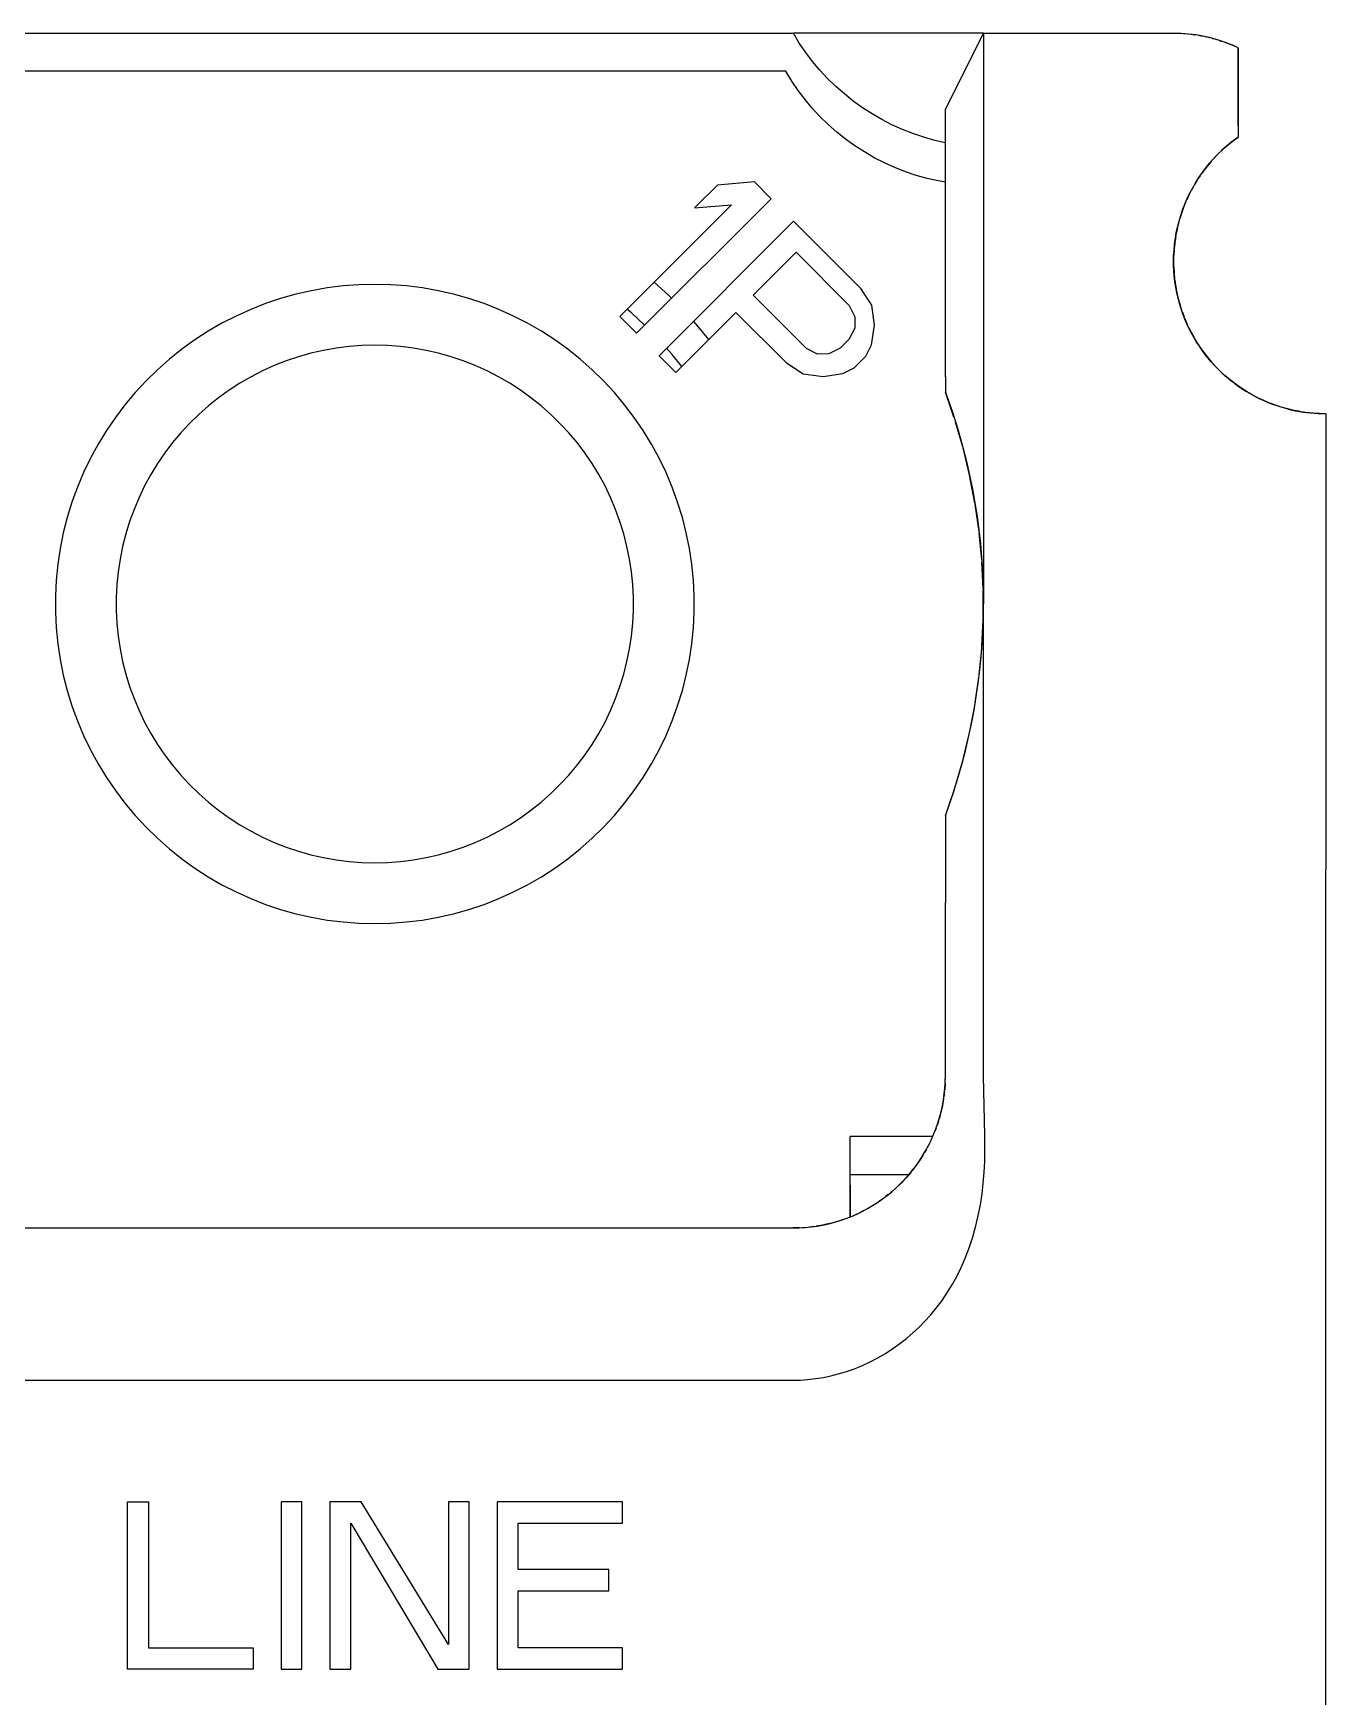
# Model space of a CAD drawing. Header units: millimetres. Extents: x 0 to 50, y 0 to 130.
# Drawn here: x 33.01 to 50, y 108.14 to 130 of the extents above; entities that cross this region are included whole.
import ezdxf

# ---------------------------------------------------------------- set-up
doc = ezdxf.new("R2010")
doc.units = ezdxf.units.MM

msp = doc.modelspace()

# ---------------------------------------------------------------- linework, layer by layer
at = {"color": 4, "linetype": 'CONTINUOUS', "true_color": 0x40d9ff}
for p, q in [((31.998, 130), (43.002, 130)), ((45.5, 130), (43.002, 130)), ((45.5, 130), (48, 130)), ((48.85, 129.805), (48.85, 128.782)), ((45, 125.483), (45, 128.995)), ((48.85, 128.782), (48.85, 128.636)), ((48.763, 128.571), (48.696, 128.516)), ((48.8, 128.6), (48.732, 128.546)), ((48.85, 128.636), (48.779, 128.584)), ((48.542, 128.369), (48.496, 128.318)), ((48.566, 128.394), (48.515, 128.34)), ((48.609, 128.437), (48.561, 128.388)), ((48.643, 128.469), (48.577, 128.405)), ((48.693, 128.514), (48.626, 128.453)), ((48.711, 128.529), (48.657, 128.482)), ((48.344, 128.121), (48.324, 128.091)), ((48.348, 128.127), (48.333, 128.104)), ((48.397, 128.194), (48.375, 128.165)), ((48.433, 128.242), (48.406, 128.207)), ((48.48, 128.3), (48.427, 128.234)), ((48.495, 128.316), (48.458, 128.273)), ((48.253, 127.973), (48.211, 127.894)), ((48.262, 127.988), (48.234, 127.938)), ((48.297, 128.048), (48.273, 128.007)), ((48.305, 128.061), (48.283, 128.025)), ((48.127, 127.699), (48.103, 127.631)), ((48.136, 127.723), (48.111, 127.657)), ((48.162, 127.788), (48.136, 127.725)), ((48.205, 127.882), (48.172, 127.811)), ((48.066, 127.507), (48.049, 127.437)), ((48.075, 127.541), (48.052, 127.453)), ((48.096, 127.612), (48.07, 127.525)), ((48.102, 127.63), (48.082, 127.566)), ((48.013, 127.228), (48.005, 127.14)), ((48.015, 127.242), (48.007, 127.169)), ((48.025, 127.317), (48.015, 127.243)), ((48.029, 127.335), (48.019, 127.274)), ((48.042, 127.408), (48.031, 127.347)), ((48.05, 127.444), (48.034, 127.365)), ((48, 127.019), (48.001, 126.937)), ((48.006, 127.153), (48.001, 127.064)), ((48.004, 127.113), (48.001, 127.048)), ((48.001, 127.039), (48.001, 126.964)), ((48.001, 126.952), (48.005, 126.869)), ((48.002, 126.925), (48.006, 126.851)), ((48.007, 126.841), (48.013, 126.773)), ((48.008, 126.825), (48.018, 126.736)), ((48.016, 126.749), (48.029, 126.66)), ((48.018, 126.732), (48.032, 126.647)), ((48.031, 126.65), (48.047, 126.571)), ((48.036, 126.622), (48.05, 126.556)), ((48.053, 126.545), (48.069, 126.48)), ((48.056, 126.531), (48.078, 126.447)), ((48.076, 126.456), (48.101, 126.374)), ((48.083, 126.432), (48.104, 126.363)), ((48.109, 126.349), (48.131, 126.289)), ((48.115, 126.333), (48.137, 126.275)), ((48.142, 126.261), (48.173, 126.187)), ((48.146, 126.251), (48.179, 126.172)), ((48.176, 126.179), (48.214, 126.1)), ((48.189, 126.153), (48.221, 126.088)), ((48.224, 126.081), (48.264, 126.007)), ((48.229, 126.07), (48.273, 125.992)), ((48.266, 126.003), (48.314, 125.925)), ((48.277, 125.984), (48.32, 125.915)), ((48.324, 125.91), (48.371, 125.84)), ((48.33, 125.899), (48.38, 125.827)), ((48.375, 125.834), (48.428, 125.764)), ((48.388, 125.816), (48.436, 125.754)), ((48.441, 125.748), (48.498, 125.679)), ((48.447, 125.74), (48.504, 125.673)), ((45, 125.483), (45, 125.284)), ((48.499, 125.678), (48.56, 125.612)), ((48.513, 125.663), (48.57, 125.602)), ((48.571, 125.601), (48.634, 125.539)), ((48.577, 125.595), (48.64, 125.534)), ((48.645, 125.53), (48.704, 125.477)), ((48.654, 125.521), (48.718, 125.465)), ((45.113, 124.956), (45, 125.284)), ((48.716, 125.467), (48.782, 125.414)), ((48.724, 125.46), (48.788, 125.409)), ((48.8, 125.4), (48.869, 125.351)), ((48.806, 125.396), (48.874, 125.347)), ((48.879, 125.344), (48.947, 125.3)), ((48.889, 125.338), (48.956, 125.294)), ((48.96, 125.292), (49.038, 125.247)), ((48.965, 125.289), (49.044, 125.244)), ((49.047, 125.242), (49.126, 125.201)), ((49.052, 125.239), (49.133, 125.198)), ((49.134, 125.197), (49.219, 125.159)), ((49.139, 125.195), (49.226, 125.156)), ((49.223, 125.157), (49.311, 125.122)), ((49.23, 125.154), (49.316, 125.121)), ((49.319, 125.12), (49.408, 125.09)), ((49.41, 125.089), (49.503, 125.063)), ((49.508, 125.062), (49.6, 125.04)), ((49.511, 125.061), (49.603, 125.04)), ((45.229, 124.565), (45.134, 124.889)), ((49.605, 125.039), (49.7, 125.023)), ((49.608, 125.039), (49.703, 125.022)), ((49.702, 125.022), (49.799, 125.01)), ((49.704, 125.022), (49.8, 125.01)), ((49.802, 125.01), (49.9, 125.003)), ((49.803, 125.01), (49.901, 125.002)), ((49.9, 125.002), (50, 125)), ((49.901, 125.002), (50, 125)), ((50, 125), (50, 119.01)), ((45.318, 124.197), (45.232, 124.551)), ((45.389, 123.826), (45.319, 124.192)), ((45.443, 123.453), (45.392, 123.808)), ((45.479, 123.08), (45.445, 123.43)), ((45.497, 122.701), (45.481, 123.05)), ((45.498, 122.316), (45.498, 122.679)), ((45.48, 121.946), (45.497, 122.298)), ((45.446, 121.573), (45.478, 121.911)), ((45.393, 121.201), (45.441, 121.534)), ((45.323, 120.83), (45.387, 121.16)), ((45.235, 120.461), (45.315, 120.79)), ((45.13, 120.097), (45.226, 120.424)), ((45, 119.716), (45.119, 120.061)), ((45, 119.716), (45, 118.577)), ((50, 107), (50, 119.01)), ((44.988, 116.089), (44.98, 116.023)), ((44.997, 116.199), (44.991, 116.117)), ((44.962, 115.91), (44.941, 115.819)), ((44.977, 115.998), (44.962, 115.911)), ((44.908, 115.701), (44.891, 115.651)), ((44.936, 115.799), (44.918, 115.733)), ((43.75, 115.06), (43.75, 115.5)), ((44.832, 115.5), (43.75, 115.5)), ((44.815, 115.462), (44.813, 115.456)), ((44.877, 115.611), (44.862, 115.572)), ((44.709, 115.262), (44.664, 115.191)), ((44.752, 115.336), (44.726, 115.29)), ((44.791, 115.41), (44.772, 115.374)), ((43.75, 114.862), (43.75, 115.06)), ((44.519, 115), (43.75, 115)), ((44.541, 115.026), (44.488, 114.964)), ((44.322, 114.8), (44.284, 114.767)), ((44.413, 114.885), (44.35, 114.824)), ((44.478, 114.953), (44.418, 114.889)), ((44.01, 114.574), (43.955, 114.543)), ((44.097, 114.628), (44.036, 114.589)), ((44.18, 114.685), (44.136, 114.654)), ((44.25, 114.739), (44.215, 114.712)), ((43.383, 114.337), (43.303, 114.323)), ((43.477, 114.358), (43.397, 114.34)), ((43.566, 114.382), (43.505, 114.365)), ((43.658, 114.412), (43.594, 114.391)), ((43.929, 114.529), (43.87, 114.499)), ((32, 114.3), (43, 114.3)), ((43.089, 114.302), (43, 114.3)), ((43, 114.3), (43, 114.3)), ((43.179, 114.308), (43.119, 114.304)), ((43.271, 114.319), (43.213, 114.312))]:
    msp.add_line(p, q, dxfattribs=at)
for points in [[(45, 128.561), (44.86, 128.593), (44.716, 128.633), (44.574, 128.681), (44.435, 128.736), (44.298, 128.797), (44.165, 128.865), (44.036, 128.94), (43.91, 129.021), (43.789, 129.109), (43.672, 129.202), (43.559, 129.301), (43.452, 129.405), (43.351, 129.515), (43.255, 129.63), (43.164, 129.749), (43.08, 129.872), (43.002, 130)], [(45, 128.995), (45, 129), (45.5, 130)], [(45.5, 130), (45.5, 129.994), (45.5, 129.976), (45.5, 129.947), (45.5, 129.905), (45.5, 129.852), (45.5, 129.788), (45.5, 129.712), (45.5, 129.625), (45.5, 129.527), (45.5, 129.418), (45.5, 129.299), (45.5, 129.169), (45.5, 129.03), (45.5, 128.881), (45.5, 128.723), (45.5, 128.556), (45.5, 128.381), (45.5, 128.197), (45.5, 128.006), (45.5, 127.808), (45.5, 127.603), (45.5, 127.392), (45.5, 127.175), (45.5, 126.954), (45.5, 126.727), (45.5, 126.497), (45.5, 126.262), (45.5, 126.025), (45.5, 125.786), (45.5, 125.544), (45.5, 125.302), (45.5, 124.368), (45.5, 123.434), (45.5, 122.5)], [(48, 130), (48.091, 129.998), (48.095, 129.998)], [(48.85, 129.805), (48.85, 129.81), (48.761, 129.85), (48.67, 129.885), (48.577, 129.915), (48.483, 129.941), (48.388, 129.962), (48.292, 129.979), (48.195, 129.99), (48.098, 129.998), (48, 130)], [(48.126, 129.996), (48.183, 129.992), (48.189, 129.991)], [(48.226, 129.987), (48.273, 129.981), (48.283, 129.98)], [(48.322, 129.973), (48.364, 129.967), (48.376, 129.964)], [(48.417, 129.956), (48.453, 129.948), (48.469, 129.944)], [(48.51, 129.933), (48.542, 129.925), (48.56, 129.92)], [(48.601, 129.907), (48.629, 129.898), (48.651, 129.891)], [(48.691, 129.876), (48.715, 129.868), (48.739, 129.858)], [(48.8, 129.832), (48.8, 129.833), (48.779, 129.842)], [(48.85, 128.782), (48.85, 128.919), (48.85, 129.047), (48.85, 129.166), (48.85, 129.276), (48.85, 129.376), (48.85, 129.466), (48.85, 129.546), (48.85, 129.616), (48.85, 129.675), (48.85, 129.724), (48.85, 129.761), (48.85, 129.789), (48.85, 129.805)], [(45, 128.043), (44.906, 128.059), (44.76, 128.093), (44.616, 128.133), (44.474, 128.181), (44.335, 128.236), (44.198, 128.297), (44.065, 128.365), (43.936, 128.44), (43.81, 128.521), (43.689, 128.609), (43.572, 128.702), (43.459, 128.801), (43.352, 128.905), (43.251, 129.015), (43.155, 129.13), (43.064, 129.249), (42.98, 129.372), (42.902, 129.5), (32.098, 129.5)], [(45, 125.483), (45, 125.681), (45, 125.877), (45, 126.071), (45, 126.262), (45, 126.45), (45, 126.635), (45, 126.815), (45, 126.991), (45, 127.162), (45, 127.327), (45, 127.487), (45, 127.64), (45, 127.787), (45, 127.927), (45, 128.06), (45, 128.185), (45, 128.302), (45, 128.41), (45, 128.51), (45, 128.602), (45, 128.684), (45, 128.758), (45, 128.821), (45, 128.876), (45, 128.92), (45, 128.955), (45, 128.98), (45, 128.995)], [(50, 125), (49.998, 125), (49.994, 125), (49.987, 125), (49.978, 125), (49.966, 125), (49.952, 125.001), (49.937, 125.001), (49.919, 125.002), (49.901, 125.002), (49.88, 125.004), (49.859, 125.005), (49.836, 125.007), (49.812, 125.009), (49.787, 125.011), (49.76, 125.014), (49.733, 125.018), (49.705, 125.022), (49.676, 125.026), (49.646, 125.032), (49.615, 125.037), (49.583, 125.044), (49.551, 125.051), (49.518, 125.059), (49.484, 125.068), (49.449, 125.077), (49.414, 125.088), (49.378, 125.099), (49.34, 125.112), (49.303, 125.126), (49.264, 125.14), (49.225, 125.156), (49.185, 125.173), (49.146, 125.192), (49.105, 125.211), (49.065, 125.232), (49.024, 125.254), (48.996, 125.27), (48.969, 125.286), (48.918, 125.318), (48.867, 125.352), (48.817, 125.387), (48.768, 125.424), (48.72, 125.463), (48.673, 125.504), (48.627, 125.546), (48.582, 125.589), (48.539, 125.634), (48.496, 125.681), (48.455, 125.73), (48.415, 125.78), (48.376, 125.832), (48.339, 125.886), (48.303, 125.941), (48.269, 125.998), (48.236, 126.057), (48.205, 126.118), (48.176, 126.181), (48.148, 126.245), (48.122, 126.311), (48.099, 126.379), (48.078, 126.448), (48.059, 126.518), (48.042, 126.59), (48.029, 126.663), (48.017, 126.737), (48.009, 126.813), (48.003, 126.889), (48.001, 126.944), (48, 127), (48.001, 127.075), (48.006, 127.151), (48.013, 127.227), (48.023, 127.303), (48.036, 127.379), (48.052, 127.454), (48.072, 127.53), (48.094, 127.605), (48.119, 127.68), (48.147, 127.754), (48.179, 127.827), (48.213, 127.899), (48.251, 127.969), (48.291, 128.039), (48.334, 128.106), (48.38, 128.172), (48.427, 128.235), (48.477, 128.297), (48.529, 128.355), (48.582, 128.411), (48.637, 128.463), (48.692, 128.513), (48.749, 128.56), (48.799, 128.6), (48.85, 128.636)], [(40.721, 126.279), (40.942, 126.058), (42.71, 127.826), (42.489, 128.047), (42.004, 128.004), (41.704, 127.704), (42.188, 127.746), (40.721, 126.279)], [(48.143, 127.743), (48.18, 127.83), (48.22, 127.911)], [(43.803, 125.604), (43.953, 125.755), (44.029, 125.904), (44.069, 126.165), (44.035, 126.426), (43.888, 126.647), (43.004, 127.531), (41.237, 125.763), (41.458, 125.542), (42.247, 126.332), (42.91, 125.669), (43.132, 125.523), (43.392, 125.488), (43.653, 125.528), (43.803, 125.604)], [(43.321, 125.785), (43.173, 125.858), (42.473, 126.558), (43.037, 127.122), (43.737, 126.422), (43.81, 126.274), (43.808, 126.125), (43.732, 125.976), (43.619, 125.863), (43.47, 125.787), (43.321, 125.785)], [(37.291, 118.305), (37.5, 118.3), (37.709, 118.305), (37.918, 118.321), (38.126, 118.347), (38.332, 118.383), (38.536, 118.43), (38.738, 118.487), (38.936, 118.553), (39.131, 118.63), (39.322, 118.716), (39.509, 118.811), (39.69, 118.916), (39.866, 119.03), (40.036, 119.152), (40.2, 119.283), (40.357, 119.421), (40.507, 119.567), (40.649, 119.721), (40.784, 119.881), (40.91, 120.048), (41.028, 120.221), (41.137, 120.4), (41.237, 120.584), (41.328, 120.773), (41.41, 120.966), (41.481, 121.162), (41.543, 121.362), (41.595, 121.565), (41.636, 121.771), (41.667, 121.978), (41.688, 122.186), (41.699, 122.395), (41.699, 122.605), (41.688, 122.814), (41.667, 123.022), (41.636, 123.229), (41.595, 123.435), (41.543, 123.638), (41.481, 123.838), (41.41, 124.034), (41.328, 124.227), (41.237, 124.416), (41.137, 124.6), (41.028, 124.779), (40.91, 124.952), (40.784, 125.119), (40.649, 125.279), (40.507, 125.433), (40.357, 125.579), (40.2, 125.717), (40.036, 125.848), (39.866, 125.97), (39.69, 126.084), (39.509, 126.189), (39.322, 126.284), (39.131, 126.37), (38.936, 126.447), (38.738, 126.513), (38.536, 126.57), (38.332, 126.617), (38.126, 126.653), (37.918, 126.679), (37.709, 126.695), (37.5, 126.7), (37.291, 126.695), (37.082, 126.679), (36.874, 126.653), (36.668, 126.617), (36.464, 126.57), (36.262, 126.513), (36.064, 126.447), (35.869, 126.37), (35.678, 126.284), (35.491, 126.189), (35.31, 126.084), (35.134, 125.97), (34.964, 125.848), (34.8, 125.717), (34.643, 125.579), (34.493, 125.433), (34.351, 125.279), (34.216, 125.119), (34.09, 124.952), (33.972, 124.779), (33.863, 124.6), (33.763, 124.416), (33.672, 124.227), (33.59, 124.034), (33.519, 123.838), (33.457, 123.638), (33.405, 123.435), (33.364, 123.229), (33.333, 123.022), (33.312, 122.814), (33.301, 122.605), (33.301, 122.395), (33.312, 122.186), (33.333, 121.978), (33.364, 121.771), (33.405, 121.565), (33.457, 121.362), (33.519, 121.162), (33.59, 120.966), (33.672, 120.773), (33.763, 120.584), (33.863, 120.4), (33.972, 120.221), (34.09, 120.048), (34.216, 119.881), (34.351, 119.721), (34.493, 119.567), (34.643, 119.421), (34.8, 119.283), (34.964, 119.152), (35.134, 119.03), (35.31, 118.916), (35.491, 118.811), (35.678, 118.716), (35.869, 118.63), (36.064, 118.553), (36.262, 118.487), (36.464, 118.43), (36.668, 118.383), (36.874, 118.347), (37.082, 118.321), (37.291, 118.305)], [(41.401, 126.517), (41.369, 126.549), (41.171, 126.729)], [(41.047, 126.164), (40.875, 126.324), (40.815, 126.374)], [(41.89, 125.975), (41.748, 126.149), (41.688, 126.215)], [(37.669, 125.896), (37.5, 125.9), (37.331, 125.896), (37.161, 125.883), (36.993, 125.862), (36.826, 125.833), (36.661, 125.795), (36.498, 125.749), (36.337, 125.695), (36.179, 125.633), (36.025, 125.563), (35.874, 125.486), (35.727, 125.401), (35.585, 125.309), (35.447, 125.21), (35.315, 125.105), (35.187, 124.992), (35.066, 124.874), (34.951, 124.75), (34.842, 124.62), (34.739, 124.485), (34.644, 124.345), (34.556, 124.2), (34.474, 124.051), (34.401, 123.898), (34.335, 123.742), (34.277, 123.583), (34.227, 123.421), (34.185, 123.257), (34.152, 123.09), (34.126, 122.923), (34.11, 122.754), (34.101, 122.585), (34.101, 122.415), (34.11, 122.246), (34.126, 122.077), (34.152, 121.91), (34.185, 121.743), (34.227, 121.579), (34.277, 121.417), (34.335, 121.258), (34.401, 121.102), (34.474, 120.949), (34.556, 120.8), (34.644, 120.655), (34.739, 120.515), (34.842, 120.38), (34.951, 120.25), (35.066, 120.126), (35.187, 120.008), (35.315, 119.895), (35.447, 119.79), (35.585, 119.691), (35.727, 119.599), (35.874, 119.514), (36.025, 119.437), (36.179, 119.367), (36.337, 119.305), (36.498, 119.251), (36.661, 119.205), (36.826, 119.167), (36.993, 119.138), (37.161, 119.117), (37.331, 119.104), (37.5, 119.1), (37.669, 119.104), (37.839, 119.117), (38.007, 119.138), (38.174, 119.167), (38.339, 119.205), (38.502, 119.251), (38.663, 119.305), (38.821, 119.367), (38.975, 119.437), (39.126, 119.514), (39.273, 119.599), (39.415, 119.691), (39.553, 119.79), (39.685, 119.895), (39.813, 120.008), (39.934, 120.126), (40.049, 120.25), (40.158, 120.38), (40.261, 120.515), (40.356, 120.655), (40.444, 120.8), (40.526, 120.949), (40.599, 121.102), (40.665, 121.258), (40.723, 121.417), (40.773, 121.579), (40.815, 121.743), (40.848, 121.91), (40.874, 122.077), (40.89, 122.246), (40.899, 122.415), (40.899, 122.585), (40.89, 122.754), (40.874, 122.923), (40.848, 123.09), (40.815, 123.257), (40.773, 123.421), (40.723, 123.583), (40.665, 123.742), (40.599, 123.898), (40.526, 124.051), (40.444, 124.2), (40.356, 124.345), (40.261, 124.485), (40.158, 124.62), (40.049, 124.75), (39.934, 124.874), (39.813, 124.992), (39.685, 125.105), (39.553, 125.21), (39.415, 125.309), (39.273, 125.401), (39.126, 125.486), (38.975, 125.563), (38.821, 125.633), (38.663, 125.695), (38.502, 125.749), (38.339, 125.795), (38.174, 125.833), (38.007, 125.862), (37.839, 125.883), (37.669, 125.896)], [(37.669, 125.896), (37.5, 125.9), (37.331, 125.896), (37.161, 125.883), (36.993, 125.862), (36.826, 125.833), (36.661, 125.795), (36.498, 125.749), (36.337, 125.695), (36.179, 125.633), (36.025, 125.563), (35.874, 125.486), (35.727, 125.401), (35.585, 125.309), (35.447, 125.21), (35.315, 125.105), (35.187, 124.992), (35.066, 124.874), (34.951, 124.75), (34.842, 124.62), (34.739, 124.485), (34.644, 124.345), (34.556, 124.2), (34.474, 124.051), (34.401, 123.898), (34.335, 123.742), (34.277, 123.583), (34.227, 123.421), (34.185, 123.257), (34.152, 123.09), (34.126, 122.923), (34.11, 122.754), (34.101, 122.585), (34.101, 122.415), (34.11, 122.246), (34.126, 122.077), (34.152, 121.91), (34.185, 121.743), (34.227, 121.579), (34.277, 121.417), (34.335, 121.258), (34.401, 121.102), (34.474, 120.949), (34.556, 120.8), (34.644, 120.655), (34.739, 120.515), (34.842, 120.38), (34.951, 120.25), (35.066, 120.126), (35.187, 120.008), (35.315, 119.895), (35.447, 119.79), (35.585, 119.691), (35.727, 119.599), (35.874, 119.514), (36.025, 119.437), (36.179, 119.367), (36.337, 119.305), (36.498, 119.251), (36.661, 119.205), (36.826, 119.167), (36.993, 119.138), (37.161, 119.117), (37.331, 119.104), (37.5, 119.1), (37.669, 119.104), (37.839, 119.117), (38.007, 119.138), (38.174, 119.167), (38.339, 119.205), (38.502, 119.251), (38.663, 119.305), (38.821, 119.367), (38.975, 119.437), (39.126, 119.514), (39.273, 119.599), (39.415, 119.691), (39.553, 119.79), (39.685, 119.895), (39.813, 120.008), (39.934, 120.126), (40.049, 120.25), (40.158, 120.38), (40.261, 120.515), (40.356, 120.655), (40.444, 120.8), (40.526, 120.949), (40.599, 121.102), (40.665, 121.258), (40.723, 121.417), (40.773, 121.579), (40.815, 121.743), (40.848, 121.91), (40.874, 122.077), (40.89, 122.246), (40.899, 122.415), (40.899, 122.585), (40.89, 122.754), (40.874, 122.923), (40.848, 123.09), (40.815, 123.257), (40.773, 123.421), (40.723, 123.583), (40.665, 123.742), (40.599, 123.898), (40.526, 124.051), (40.444, 124.2), (40.356, 124.345), (40.261, 124.485), (40.158, 124.62), (40.049, 124.75), (39.934, 124.874), (39.813, 124.992), (39.685, 125.105), (39.553, 125.21), (39.415, 125.309), (39.273, 125.401), (39.126, 125.486), (38.975, 125.563), (38.821, 125.633), (38.663, 125.695), (38.502, 125.749), (38.339, 125.795), (38.174, 125.833), (38.007, 125.862), (37.839, 125.883), (37.669, 125.896)], [(41.534, 125.619), (41.407, 125.778), (41.334, 125.861)], [(45, 125.284), (45.015, 125.243), (45.092, 125.021), (45.163, 124.798), (45.226, 124.575), (45.278, 124.373), (45.319, 124.192), (45.356, 124.01), (45.389, 123.829), (45.417, 123.649), (45.441, 123.469), (45.461, 123.291), (45.476, 123.115), (45.488, 122.939), (45.496, 122.766), (45.499, 122.632), (45.5, 122.5)], [(49.506, 125.062), (49.414, 125.088), (49.324, 125.118)], [(32, 112.3), (43, 112.3), (43.097, 112.302), (43.192, 112.308), (43.295, 112.32), (43.397, 112.336), (43.496, 112.356), (43.593, 112.381), (43.688, 112.409), (43.791, 112.445), (43.903, 112.49), (44.01, 112.54), (44.114, 112.594), (44.214, 112.652), (44.31, 112.714), (44.402, 112.78), (44.49, 112.849), (44.574, 112.921), (44.654, 112.996), (44.731, 113.074), (44.803, 113.153), (44.878, 113.245), (44.956, 113.349), (45.028, 113.455), (45.094, 113.563), (45.154, 113.672), (45.208, 113.781), (45.262, 113.904), (45.314, 114.04), (45.361, 114.184), (45.401, 114.327), (45.433, 114.462), (45.46, 114.605), (45.482, 114.748), (45.498, 114.89), (45.509, 115.033), (45.517, 115.175), (45.52, 115.339), (45.52, 115.514), (45.5, 116.3), (45.5, 118.367), (45.5, 120.434), (45.5, 122.5)], [(45, 119.716), (45.056, 119.873), (45.109, 120.029), (45.165, 120.209), (45.216, 120.389), (45.263, 120.569), (45.306, 120.748), (45.344, 120.927), (45.377, 121.105), (45.407, 121.283), (45.432, 121.459), (45.453, 121.634), (45.47, 121.809), (45.483, 121.983), (45.493, 122.156), (45.498, 122.329), (45.5, 122.5)], [(50, 107.024), (50, 113.018), (50, 119.01)], [(43, 114.3), (43.079, 114.302), (43.157, 114.306), (43.235, 114.314), (43.313, 114.325), (43.39, 114.338), (43.467, 114.355), (43.543, 114.375), (43.618, 114.398), (43.691, 114.423), (43.764, 114.452), (43.836, 114.483), (43.907, 114.517), (43.976, 114.554), (44.043, 114.594), (44.109, 114.636), (44.173, 114.681), (44.236, 114.728), (44.296, 114.777), (44.355, 114.829), (44.411, 114.883), (44.465, 114.939), (44.517, 114.996), (44.567, 115.056), (44.614, 115.118), (44.658, 115.182), (44.701, 115.248), (44.741, 115.315), (44.778, 115.385), (44.813, 115.456), (44.845, 115.528), (44.874, 115.602), (44.9, 115.676), (44.923, 115.752), (44.944, 115.828), (44.961, 115.905), (44.975, 115.983), (44.986, 116.061), (44.994, 116.139), (44.997, 116.194), (44.999, 116.249), (45, 116.274), (45, 116.3), (45, 117.439), (45, 118.577)], [(44.998, 116.208), (45, 116.3), (45, 118.577)], [(43.75, 115.06), (43.75, 115.259), (43.75, 115.459), (43.75, 115.5)], [(44.549, 115.036), (44.606, 115.109), (44.663, 115.188)], [(43.75, 114.862), (43.75, 114.446), (43.75, 114.472), (43.75, 114.666), (43.75, 114.862)], [(43.68, 114.419), (43.765, 114.452), (43.848, 114.489)], [(35.9, 108.5), (34.25, 108.5), (34.25, 110.7), (34.525, 110.7), (34.525, 108.781), (35.9, 108.781), (35.9, 108.5)], [(36.542, 110.7), (36.267, 110.7), (36.267, 108.5), (36.542, 108.5), (36.542, 110.7)], [(37.183, 110.419), (38.329, 108.5), (38.742, 108.5), (38.742, 110.7), (38.467, 110.7), (38.467, 108.828), (37.321, 110.7), (36.908, 110.7), (36.908, 108.5), (37.183, 108.5), (37.183, 110.419)], [(39.383, 108.781), (39.383, 109.53), (40.575, 109.53), (40.575, 109.811), (39.383, 109.811), (39.383, 110.419), (40.758, 110.419), (40.758, 110.7), (39.108, 110.7), (39.108, 108.5), (40.758, 108.5), (40.758, 108.781), (39.383, 108.781)]]:
    msp.add_lwpolyline(points, dxfattribs=at)

doc.saveas('drawing.dxf')
